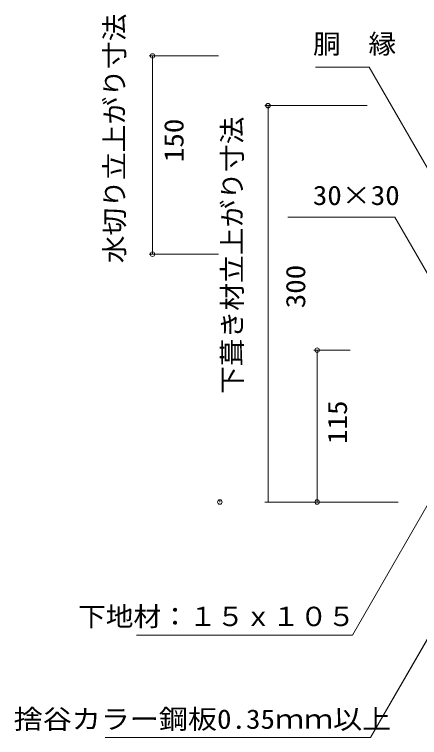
# Model space of a CAD drawing. Units: millimetres, scale not verified. Extents: x -731 to 666, y -369 to 388.
# Drawn here: x -731 to -424, y -249 to 298 of the extents above; entities that cross this region are included whole.
import ezdxf
from ezdxf.enums import TextEntityAlignment as Align

# ---------------------------------------------------------------- set-up
doc = ezdxf.new("R2010")
doc.units = ezdxf.units.MM
doc.header["$LTSCALE"] = 10
for name, color, linetype, lineweight in [('0-0_LAYER001', 4, 'Continuous', 18), ('0-1_LAYER003', 7, 'Continuous', 18), ('0-2_LAYER004', 2, 'Continuous', 18), ('0-4_LAYER006', 2, 'Continuous', 18)]:
    doc.layers.add(name, color=color, linetype=linetype, lineweight=lineweight)
doc.styles.add('ＭＳ ゴシック', font='')
doc.styles.get('ＭＳ ゴシック').set_extended_font_data('MS Gothic')

msp = doc.modelspace()

# ---------------------------------------------------------------- linework, layer by layer
at = {"layer": '0-0_LAYER001', "color": 2}
for p, q in [((-628.91, 266.94), (-576.41, 266.94)), ((-626.41, 116.94), (-626.41, 266.94)), ((-541.46, 229.32), (-463.96, 229.32)), ((-538.96, 229.32), (-538.96, -70.68)), ((-628.91, 116.94), (-576.41, 116.94)), ((-504.3, 44.32), (-476.8, 44.32)), ((-501.8, -70.68), (-501.8, 44.32)), ((-541.46, -70.68), (-463.96, -70.68)), ((-504.3, -70.68), (-476.8, -70.68))]:
    msp.add_line(p, q, dxfattribs=at)
for points in [[(-402.76, 155.06), (-462.46, 258.45), (-502.96, 258.45)], [(-400.48, -42.25), (-475.02, -171.35), (-638.52, -171.35)], [(-354.15, -63.39), (-461.25, -248.89), (-662.25, -248.89)]]:
    msp.add_lwpolyline(points, dxfattribs=at)
for centre in [(-626.41, 266.94), (-538.96, 229.32), (-626.41, 116.94), (-501.8, 44.32), (-575.43, -70.68), (-501.8, -70.68)]:
    msp.add_circle(centre, 1.7, dxfattribs=at)
at = {"layer": '0-1_LAYER003'}
for p, q in [((-576.41, 266.94), (-628.11, 266.94)), ((-626.41, 266.94), (-626.41, 116.94)), ((-502.96, 258.45), (-462.46, 258.45)), ((-403.3, 155.99), (-462.46, 258.45)), ((-540.66, 229.32), (-463.96, 229.32)), ((-538.96, 229.32), (-538.96, -68.98)), ((-523.95, 144.99), (-442.95, 144.99)), ((-407.99, 84.44), (-442.95, 144.99)), ((-628.11, 116.94), (-576.41, 116.94)), ((-501.8, 44.32), (-476.8, 44.32)), ((-354.15, -63.39), (-461.25, -248.89)), ((-575.43, -70.68), (-575.43, -68.98)), ((-540.66, -70.68), (-440.33, -70.68)), ((-504.3, -70.68), (-500.43, -70.68)), ((-501.8, -68.98), (-501.8, -70.68)), ((-638.52, -171.35), (-475.02, -171.35)), ((-662.25, -248.89), (-461.25, -248.89))]:
    msp.add_line(p, q, dxfattribs=at)
for points in [[(-501.8, -70.68), (-501.8, 44.32), (-503.5, 44.32)], [(-475.02, -171.35), (-400.48, -42.25), (-405.78, -47.55)]]:
    msp.add_lwpolyline(points, dxfattribs=at)
at = {"layer": '0-4_LAYER006'}
msp.add_lwpolyline([(-407.99, 84.44), (-442.95, 144.99), (-523.95, 144.99)], dxfattribs=at)

# ---------------------------------------------------------------- texts
at = {"layer": '0-0_LAYER001', "color": 7, "style": 'ＭＳ ゴシック'}
for s, width, p in [('胴\u3000縁', 1.05, (-504.87, 264.28)), ('下地材：１５ｘ１０５\u3000', 1.05, (-682.82, -168.97)), ('捨谷カラー鋼板0.35ｍｍ以上', 1.1, (-731.54, -246.66))]:
    msp.add_text(s, height=14.66, dxfattribs=dict(at, width=width)).set_placement(p, align=Align.BOTTOM_LEFT)
at = {"layer": '0-0_LAYER001', "color": 7, "style": 'ＭＳ ゴシック', "width": 1.1}
for s, p in [('150', (-598.54, 186.57)), ('300', (-506.37, 75.96)), ('115', (-474.76, -26.75))]:
    msp.add_text(s, height=14.66, rotation=90, dxfattribs=at).set_placement(p, align=Align.BOTTOM_LEFT)
at = {"layer": '0-1_LAYER003', "style": 'ＭＳ ゴシック', "width": 1.05}
msp.add_text('下葺き材立上がり寸法', height=14.66, rotation=90, dxfattribs=at).set_placement((-554.36, 11.13), align=Align.BOTTOM_LEFT)
at = {"layer": '0-2_LAYER004', "color": 7, "style": 'ＭＳ ゴシック', "width": 1.05}
msp.add_text('水切り立上がり寸法', height=14.66, rotation=90, dxfattribs=at).set_placement((-643.47, 110.04), align=Align.BOTTOM_LEFT)
at = {"layer": '0-2_LAYER004', "color": 7, "style": 'ＭＳ ゴシック', "width": 1.1}
msp.add_text('30×30', height=14.66, dxfattribs=at).set_placement((-505.05, 149.7), align=Align.BOTTOM_LEFT)

doc.saveas('drawing.dxf')
